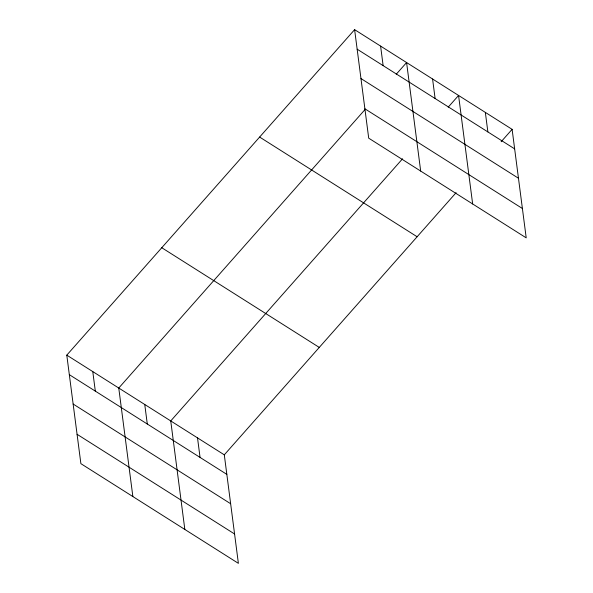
<?xml version="1.0" encoding="UTF-8"?>
<svg xmlns="http://www.w3.org/2000/svg" width="593" height="593" viewBox="0 0 593 593"><rect width="100%" height="100%" fill="white"/><g stroke="black" fill="none" stroke-linecap="round" stroke-linejoin="round"><path stroke-width="0.89" d="M456.099 192.688L224.295 454.831L238.386 563.35L80.885 463.659L66.787 355.14L354.614 29.65L512.115 129.341L526.213 237.86L368.705 138.169L354.614 29.65M365.184 109.371L118.763 388.037L132.862 496.556M396.235 74.251L406.59 62.547L420.682 171.066M402.551 158.791L170.74 420.934L184.838 529.453M448.212 107.155L458.567 95.451L472.658 203.962M501.159 141.734L512.115 129.341M357.149 49.182L514.65 148.873M360.967 78.55L518.467 178.241M364.895 108.801L522.396 208.499M259.63 137.065L417.131 236.755M161.77 247.726L319.271 347.424M66.787 355.14L224.295 454.831M69.329 374.672L226.83 474.363M73.139 404.033L230.647 503.731M77.068 434.291L234.576 533.982M485.341 112.396L487.876 131.928M432.579 78.995L435.114 98.527M380.602 46.098L383.137 65.63M197.521 437.886L200.056 457.418M144.751 404.485L147.294 424.017M92.775 371.589L95.317 391.121"/></g></svg>
